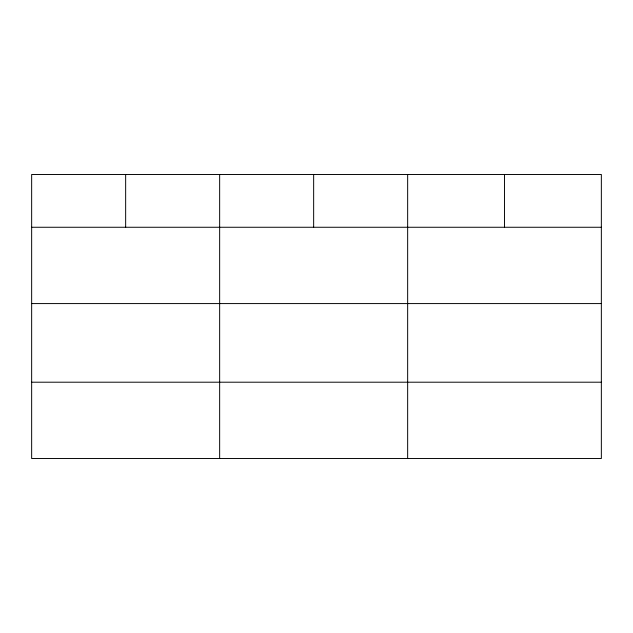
<?xml version="1.0" encoding="UTF-8"?>
<svg xmlns="http://www.w3.org/2000/svg" width="633" height="633" viewBox="0 0 633 633"><rect width="100%" height="100%" fill="white"/><g stroke="black" fill="none" stroke-linecap="round" stroke-linejoin="round"><path stroke-width="0.95" d="M601.35 303.579L601.35 174.479L31.65 174.479L31.65 458.521L601.35 458.521L601.35 303.579L31.65 303.579M31.65 227.263L601.35 227.263M31.65 382.205L601.35 382.205M504.501 174.479L504.501 227.263M407.652 174.479L407.652 458.521M313.651 174.479L313.651 227.263M219.651 174.479L219.651 458.521M125.651 174.479L125.651 227.263"/></g></svg>
